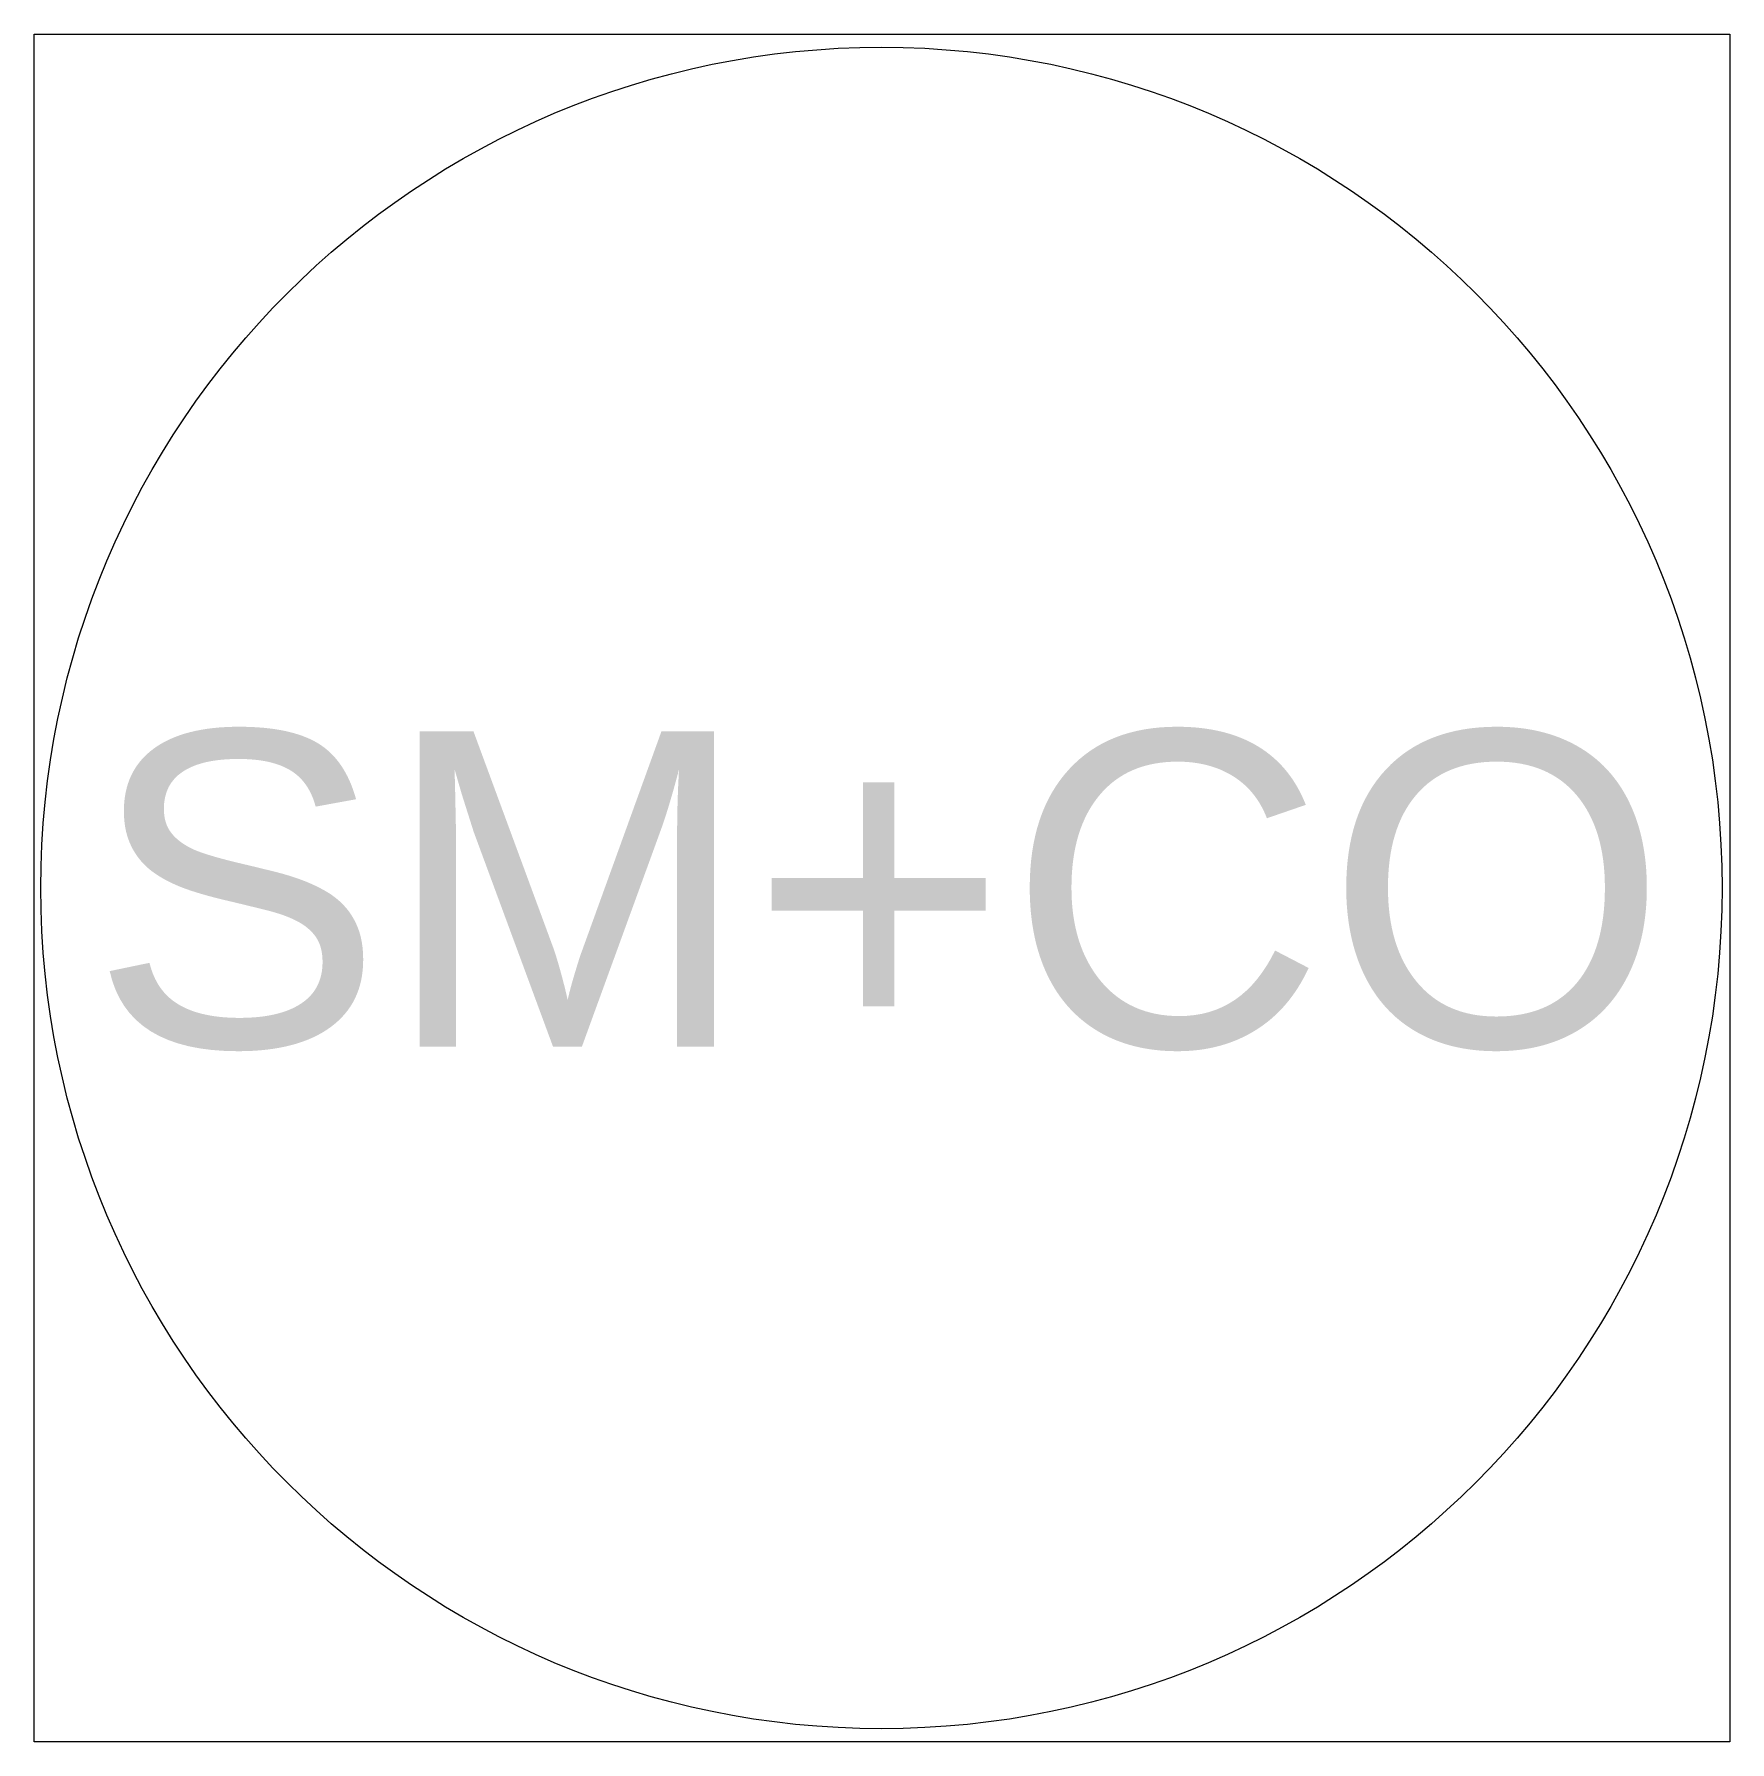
# Model space of a CAD drawing. Header units: inches. Extents: x 174.7 to 185.5, y 275.5 to 286.3.
import ezdxf

# ---------------------------------------------------------------- set-up
doc = ezdxf.new("R2010")
doc.units = ezdxf.units.IN
doc.header["$MEASUREMENT"] = 0
doc.layers.add('F101-Fire-and-CO-1st-floor', color=7, linetype='Continuous', lineweight=9)
doc.styles.get("Standard").update_dxf_attribs({"font": 'Arial.ttf', "height": 2})

msp = doc.modelspace()

# ---------------------------------------------------------------- linework, layer by layer
at = {"layer": 'F101-Fire-and-CO-1st-floor', "lineweight": 5}
for p, q in [((174.733, 275.469, -93), (174.733, 286.301, -93)), ((174.733, 286.301, -93), (185.49, 286.301, -93)), ((185.49, 286.301, -93), (185.49, 275.469, -93)), ((185.49, 275.469, -93), (174.733, 275.469, -93))]:
    msp.add_line(p, q, dxfattribs=at)
msp.add_circle((180.108, 280.885, -93), 5.333, dxfattribs=at)

# ---------------------------------------------------------------- texts
msp.add_text('SM+CO', height=2, dxfattribs=at).set_placement((175.085, 279.878, -93))

doc.saveas('drawing.dxf')
